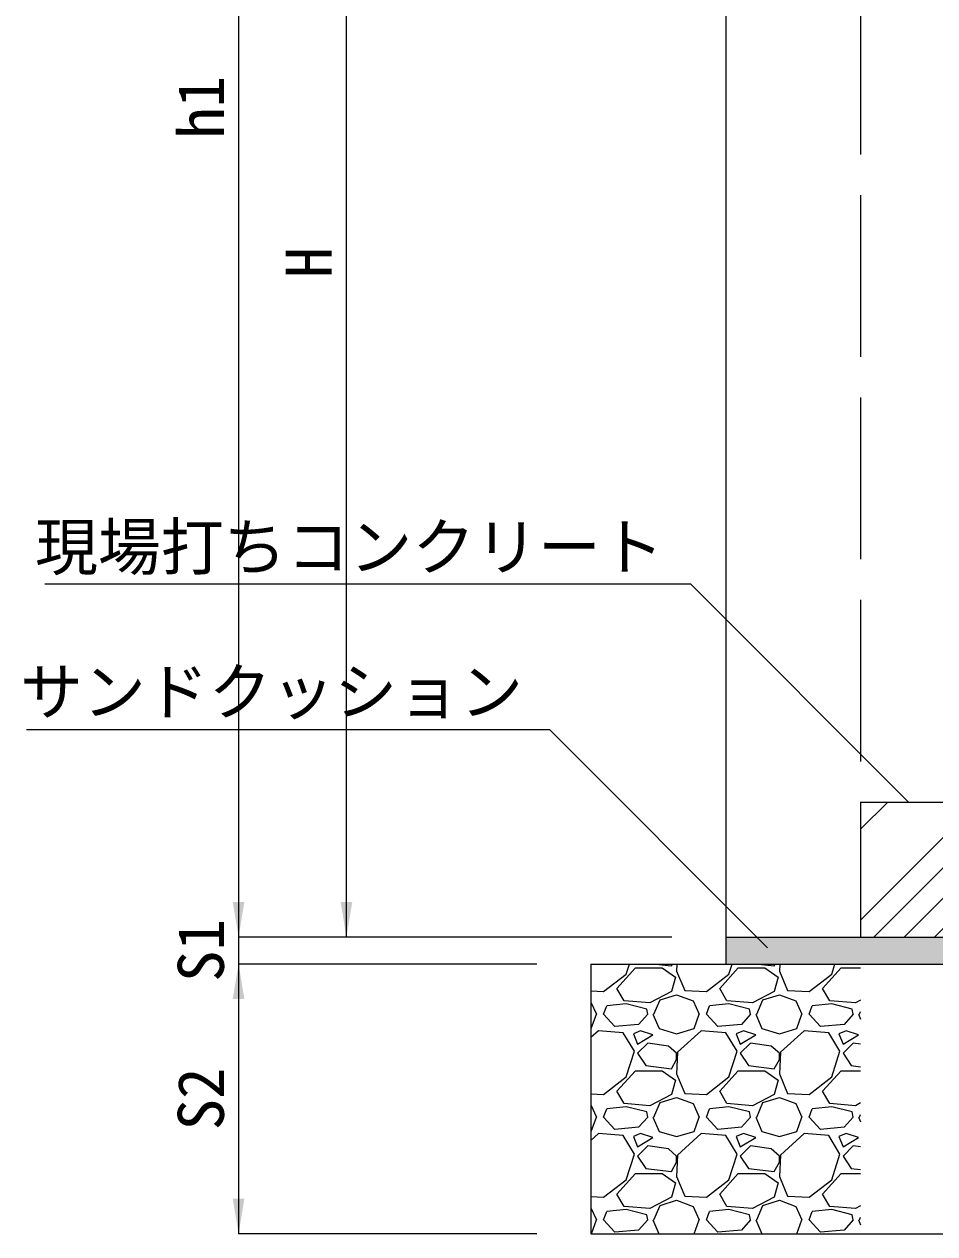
# Model space of a CAD drawing. Units: millimetres at full size, sheet at 1:20; details may follow other scales. Extents: x 77366 to 86266, y -8765 to 5947.
# Drawn here: x 78796 to 79471, y -5694 to -4797 of the extents above; entities that cross this region are included whole.
import ezdxf
from ezdxf.enums import TextEntityAlignment as Align

# ---------------------------------------------------------------- set-up
doc = ezdxf.new("R2010")
doc.units = ezdxf.units.MM
doc.header["$LTSCALE"] = 20
doc.linetypes.add('DASHED', pattern=[7.5, 6, -1.5])
for name, color, linetype, lineweight in [('ハッチング', 7, 'Continuous', 9), ('基礎', 7, 'Continuous', 5), ('寸法線', 7, 'Continuous', 13), ('引出線', 4, 'Continuous', 13), ('本体', 2, 'Continuous', 20)]:
    doc.layers.add(name, color=color, linetype=linetype, lineweight=lineweight)
doc.styles.add('ＭＳ ゴシック', font='')
doc.styles.get('ＭＳ ゴシック').set_extended_font_data('MS Gothic')

# ---------------------------------------------------------------- blocks, each defined once
blk = doc.blocks.new('filled_arrow')
at = {"color": 0, "linetype": 'Continuous', "lineweight": -2}
blk.add_solid([(7.5, 1.25), (0, 0), (7.5, -1.25)], dxfattribs=at)

msp = doc.modelspace()

# ---------------------------------------------------------------- hatches: boundary and pattern name
at = {"layer": 'ハッチング'}
h = msp.add_hatch(dxfattribs=at)
h.set_pattern_fill('USER', color=256, style=0, pattern_type=2)
h.set_pattern_definition([(45, (75, -8290), (-67.35192, 67.35192), []), (45, (97.45, -8290), (-67.35192, 67.35192), []), (45, (119.9, -8290), (-67.35192, 67.35192), []), (45, (142.35, -8290), (-67.35192, 67.35192), [])])
h.paths.add_polyline_path([(79415.8, -5373.53), (79415.8, -5473.53), (79715.8, -5473.53), (79715.8, -5373.53)])
msp.add_hatch(color=256, dxfattribs=at).paths.add_polyline_path([(79315.8, -5473.53), (79315.8, -5493.53), (79815.8, -5493.53), (79815.8, -5473.53)])

# ---------------------------------------------------------------- linework, layer by layer
at = {"layer": '基礎', "color": 3, "lineweight": 13}
for p, q in [((79315.8, -5473.53), (79315.8, -5493.53)), ((79215.8, -5493.53), (79915.8, -5493.53)), ((79215.8, -5493.53), (79215.8, -5693.53)), ((79215.8, -5693.53), (79915.8, -5693.53))]:
    msp.add_line(p, q, dxfattribs=at)
at = {"layer": '基礎'}
for p, q in [((79235.15, -5511.71), (79248.87, -5496.47)), ((79242.01, -5501.04), (79244.41, -5493.53)), ((79248.87, -5496.47), (79268.68, -5496.47)), ((79263.81, -5493.53), (79275.54, -5494.94)), ((79268.68, -5496.47), (79278.59, -5503.32)), ((79275.54, -5494.94), (79276.32, -5493.53)), ((79279.6, -5493.53), (79279.35, -5498.75)), ((79311.35, -5511.71), (79325.07, -5496.47)), ((79318.21, -5501.04), (79320.61, -5493.53)), ((79325.07, -5496.47), (79344.88, -5496.47)), ((79340.01, -5493.53), (79351.74, -5494.94)), ((79344.88, -5496.47), (79354.79, -5503.32)), ((79351.74, -5494.94), (79352.52, -5493.53)), ((79355.8, -5493.53), (79355.55, -5498.75)), ((79387.55, -5511.71), (79401.27, -5496.47)), ((79394.41, -5501.04), (79396.81, -5493.53)), ((79401.27, -5496.47), (79415.8, -5496.47)), ((79225.25, -5513.99), (79242.01, -5501.04)), ((79278.59, -5503.32), (79275.54, -5513.99)), ((79279.35, -5498.75), (79285.45, -5513.23)), ((79301.45, -5513.99), (79318.21, -5501.04)), ((79354.79, -5503.32), (79351.74, -5513.99)), ((79355.55, -5498.75), (79361.65, -5513.23)), ((79377.65, -5513.99), (79394.41, -5501.04)), ((79215.8, -5513.54), (79225.25, -5513.99)), ((79240.49, -5520.85), (79235.15, -5511.71)), ((79275.54, -5513.99), (79259.54, -5522.37)), ((79285.45, -5513.23), (79301.45, -5513.99)), ((79316.69, -5520.85), (79311.35, -5511.71)), ((79351.74, -5513.99), (79335.74, -5522.37)), ((79361.65, -5513.23), (79377.65, -5513.99)), ((79392.89, -5520.85), (79387.55, -5511.71)), ((79215.8, -5521.83), (79219.91, -5530.76)), ((79242.01, -5523.14), (79227.53, -5524.66)), ((79259.54, -5522.37), (79240.49, -5520.85)), ((79257.25, -5526.95), (79242.01, -5523.14)), ((79262.59, -5530.76), (79267.16, -5520.09)), ((79267.16, -5520.09), (79279.35, -5516.28)), ((79279.35, -5516.28), (79291.54, -5520.85)), ((79291.54, -5520.85), (79296.11, -5530.76)), ((79318.21, -5523.14), (79303.73, -5524.66)), ((79335.74, -5522.37), (79316.69, -5520.85)), ((79333.45, -5526.95), (79318.21, -5523.14)), ((79338.79, -5530.76), (79343.36, -5520.09)), ((79343.36, -5520.09), (79355.55, -5516.28)), ((79355.55, -5516.28), (79367.74, -5520.85)), ((79367.74, -5520.85), (79372.31, -5530.76)), ((79394.41, -5523.14), (79379.93, -5524.66)), ((79411.94, -5522.37), (79392.89, -5520.85)), ((79409.65, -5526.95), (79394.41, -5523.14)), ((79415.8, -5520.35), (79411.94, -5522.37)), ((79216.1, -5541.42), (79219.91, -5530.76)), ((79225.25, -5530.76), (79227.53, -5524.66)), ((79233.63, -5539.9), (79225.25, -5530.76)), ((79258.01, -5530.76), (79251.16, -5538.38)), ((79258.01, -5530.76), (79257.25, -5526.95)), ((79261.82, -5530.76), (79266.4, -5541.42)), ((79292.3, -5541.42), (79296.11, -5530.76)), ((79301.45, -5530.76), (79303.73, -5524.66)), ((79309.83, -5539.9), (79301.45, -5530.76)), ((79334.21, -5530.76), (79327.36, -5538.38)), ((79334.21, -5530.76), (79333.45, -5526.95)), ((79338.02, -5530.76), (79342.6, -5541.42)), ((79368.5, -5541.42), (79372.31, -5530.76)), ((79377.65, -5530.76), (79379.93, -5524.66)), ((79386.03, -5539.9), (79377.65, -5530.76)), ((79410.41, -5530.76), (79403.56, -5538.38)), ((79410.41, -5530.76), (79409.65, -5526.95)), ((79414.22, -5530.76), (79415.8, -5534.42)), ((79414.99, -5530.76), (79415.8, -5528.86)), ((79251.16, -5538.37), (79233.63, -5539.9)), ((79327.36, -5538.37), (79309.83, -5539.9)), ((79403.56, -5538.37), (79386.03, -5539.9)), ((79215.8, -5541.51), (79216.1, -5541.42)), ((79221.44, -5542.95), (79215.8, -5548.1)), ((79239.73, -5544.47), (79221.44, -5542.95)), ((79248.11, -5558.19), (79239.73, -5544.47)), ((79252.68, -5542.95), (79247.35, -5545.23)), ((79247.35, -5545.23), (79250.39, -5552.85)), ((79250.39, -5552.85), (79261.82, -5546)), ((79261.82, -5546), (79252.68, -5542.95)), ((79266.4, -5541.42), (79279.35, -5545.23)), ((79279.35, -5545.23), (79292.3, -5541.42)), ((79297.64, -5542.95), (79280.11, -5558.95)), ((79315.93, -5544.47), (79297.64, -5542.95)), ((79324.31, -5558.19), (79315.93, -5544.47)), ((79328.88, -5542.95), (79323.55, -5545.23)), ((79323.55, -5545.23), (79326.59, -5552.85)), ((79326.59, -5552.85), (79338.02, -5546)), ((79338.02, -5546), (79328.88, -5542.95)), ((79342.6, -5541.42), (79355.55, -5545.23)), ((79355.55, -5545.23), (79368.5, -5541.42)), ((79373.84, -5542.95), (79356.31, -5558.95)), ((79392.13, -5544.47), (79373.84, -5542.95)), ((79400.51, -5558.19), (79392.13, -5544.47)), ((79405.08, -5542.95), (79399.75, -5545.23)), ((79399.75, -5545.23), (79402.79, -5552.85)), ((79402.79, -5552.85), (79414.22, -5546)), ((79414.22, -5546), (79405.08, -5542.95)), ((79242.01, -5577.24), (79248.11, -5558.19)), ((79258.01, -5552.09), (79250.39, -5559.71)), ((79273.25, -5554.38), (79258.01, -5552.09)), ((79279.35, -5559.71), (79273.25, -5554.38)), ((79280.11, -5558.95), (79279.35, -5574.95)), ((79318.21, -5577.24), (79324.31, -5558.19)), ((79334.21, -5552.09), (79326.59, -5559.71)), ((79349.45, -5554.38), (79334.21, -5552.09)), ((79355.55, -5559.71), (79349.45, -5554.38)), ((79356.31, -5558.95), (79355.55, -5574.95)), ((79394.41, -5577.24), (79400.51, -5558.19)), ((79410.41, -5552.09), (79402.79, -5559.71)), ((79415.8, -5552.9), (79410.41, -5552.09)), ((79250.39, -5559.71), (79256.49, -5568.86)), ((79275.54, -5571.14), (79279.35, -5564.28)), ((79279.35, -5564.28), (79279.35, -5559.71)), ((79326.59, -5559.71), (79332.69, -5568.86)), ((79351.74, -5571.14), (79355.55, -5564.28)), ((79355.55, -5564.28), (79355.55, -5559.71)), ((79402.79, -5559.71), (79408.89, -5568.86)), ((79225.25, -5590.19), (79242.01, -5577.24)), ((79235.15, -5587.91), (79248.87, -5572.67)), ((79248.87, -5572.67), (79268.68, -5572.67)), ((79256.49, -5568.86), (79275.54, -5571.14)), ((79268.68, -5572.67), (79278.59, -5579.52)), ((79279.35, -5574.95), (79285.45, -5589.43)), ((79301.45, -5590.19), (79318.21, -5577.24)), ((79311.35, -5587.91), (79325.07, -5572.67)), ((79325.07, -5572.67), (79344.88, -5572.67)), ((79332.69, -5568.86), (79351.74, -5571.14)), ((79344.88, -5572.67), (79354.79, -5579.52)), ((79355.55, -5574.95), (79361.65, -5589.43)), ((79377.65, -5590.19), (79394.41, -5577.24)), ((79387.55, -5587.91), (79401.27, -5572.67)), ((79401.27, -5572.67), (79415.8, -5572.67)), ((79408.89, -5568.86), (79415.8, -5569.68)), ((79278.59, -5579.52), (79275.54, -5590.19)), ((79354.79, -5579.52), (79351.74, -5590.19)), ((79215.8, -5589.74), (79225.25, -5590.19)), ((79240.49, -5597.05), (79235.15, -5587.91)), ((79275.54, -5590.19), (79259.54, -5598.57)), ((79267.16, -5596.29), (79279.35, -5592.48)), ((79279.35, -5592.48), (79291.54, -5597.05)), ((79285.45, -5589.43), (79301.45, -5590.19)), ((79316.69, -5597.05), (79311.35, -5587.91)), ((79351.74, -5590.19), (79335.74, -5598.57)), ((79343.36, -5596.29), (79355.55, -5592.48)), ((79355.55, -5592.48), (79367.74, -5597.05)), ((79361.65, -5589.43), (79377.65, -5590.19)), ((79392.89, -5597.05), (79387.55, -5587.91)), ((79215.8, -5598.03), (79219.91, -5606.96)), ((79225.25, -5606.96), (79227.53, -5600.86)), ((79242.01, -5599.34), (79227.53, -5600.86)), ((79259.54, -5598.57), (79240.49, -5597.05)), ((79257.25, -5603.15), (79242.01, -5599.34)), ((79258.01, -5606.96), (79257.25, -5603.15)), ((79262.59, -5606.96), (79267.16, -5596.29)), ((79291.54, -5597.05), (79296.11, -5606.96)), ((79301.45, -5606.96), (79303.73, -5600.86)), ((79318.21, -5599.34), (79303.73, -5600.86)), ((79335.74, -5598.57), (79316.69, -5597.05)), ((79333.45, -5603.15), (79318.21, -5599.34)), ((79334.21, -5606.96), (79333.45, -5603.15)), ((79338.79, -5606.96), (79343.36, -5596.29)), ((79367.74, -5597.05), (79372.31, -5606.96)), ((79377.65, -5606.96), (79379.93, -5600.86)), ((79394.41, -5599.34), (79379.93, -5600.86)), ((79411.94, -5598.57), (79392.89, -5597.05)), ((79409.65, -5603.15), (79394.41, -5599.34)), ((79410.41, -5606.96), (79409.65, -5603.15)), ((79415.8, -5596.55), (79411.94, -5598.57)), ((79216.1, -5617.62), (79219.91, -5606.96)), ((79233.63, -5616.1), (79225.25, -5606.96)), ((79258.01, -5606.96), (79251.16, -5614.58)), ((79261.82, -5606.96), (79266.4, -5617.62)), ((79292.3, -5617.62), (79296.11, -5606.96)), ((79309.83, -5616.1), (79301.45, -5606.96)), ((79334.21, -5606.96), (79327.36, -5614.58)), ((79338.02, -5606.96), (79342.6, -5617.62)), ((79368.5, -5617.62), (79372.31, -5606.96)), ((79386.03, -5616.1), (79377.65, -5606.96)), ((79410.41, -5606.96), (79403.56, -5614.58)), ((79414.22, -5606.96), (79415.8, -5610.62)), ((79414.99, -5606.96), (79415.8, -5605.06)), ((79215.8, -5617.71), (79216.1, -5617.62)), ((79221.44, -5619.15), (79215.8, -5624.3)), ((79239.73, -5620.67), (79221.44, -5619.15)), ((79251.16, -5614.57), (79233.63, -5616.1)), ((79248.11, -5634.39), (79239.73, -5620.67)), ((79252.68, -5619.15), (79247.35, -5621.43)), ((79247.35, -5621.43), (79250.39, -5629.05)), ((79261.82, -5622.2), (79252.68, -5619.15)), ((79266.4, -5617.62), (79279.35, -5621.43)), ((79279.35, -5621.43), (79292.3, -5617.62)), ((79297.64, -5619.15), (79280.11, -5635.15)), ((79315.93, -5620.67), (79297.64, -5619.15)), ((79327.36, -5614.57), (79309.83, -5616.1)), ((79324.31, -5634.39), (79315.93, -5620.67)), ((79328.88, -5619.15), (79323.55, -5621.43)), ((79323.55, -5621.43), (79326.59, -5629.05)), ((79338.02, -5622.2), (79328.88, -5619.15)), ((79342.6, -5617.62), (79355.55, -5621.43)), ((79355.55, -5621.43), (79368.5, -5617.62)), ((79373.84, -5619.15), (79356.31, -5635.15)), ((79392.13, -5620.67), (79373.84, -5619.15)), ((79403.56, -5614.57), (79386.03, -5616.1)), ((79400.51, -5634.39), (79392.13, -5620.67)), ((79405.08, -5619.15), (79399.75, -5621.43)), ((79399.75, -5621.43), (79402.79, -5629.05)), ((79414.22, -5622.2), (79405.08, -5619.15)), ((79250.39, -5629.05), (79261.82, -5622.2)), ((79258.01, -5628.29), (79250.39, -5635.91)), ((79273.25, -5630.58), (79258.01, -5628.29)), ((79279.35, -5635.91), (79273.25, -5630.58)), ((79326.59, -5629.05), (79338.02, -5622.2)), ((79334.21, -5628.29), (79326.59, -5635.91)), ((79349.45, -5630.58), (79334.21, -5628.29)), ((79355.55, -5635.91), (79349.45, -5630.58)), ((79402.79, -5629.05), (79414.22, -5622.2)), ((79410.41, -5628.29), (79402.79, -5635.91)), ((79415.8, -5629.1), (79410.41, -5628.29)), ((79242.01, -5653.44), (79248.11, -5634.39)), ((79250.39, -5635.91), (79256.49, -5645.06)), ((79280.11, -5635.15), (79279.35, -5651.15)), ((79279.35, -5640.48), (79279.35, -5635.91)), ((79318.21, -5653.44), (79324.31, -5634.39)), ((79326.59, -5635.91), (79332.69, -5645.06)), ((79356.31, -5635.15), (79355.55, -5651.15)), ((79355.55, -5640.48), (79355.55, -5635.91)), ((79394.41, -5653.44), (79400.51, -5634.39)), ((79402.79, -5635.91), (79408.89, -5645.06)), ((79235.15, -5664.11), (79248.87, -5648.87)), ((79248.87, -5648.87), (79268.68, -5648.87)), ((79256.49, -5645.06), (79275.54, -5647.34)), ((79268.68, -5648.87), (79278.59, -5655.72)), ((79275.54, -5647.34), (79279.35, -5640.48)), ((79311.35, -5664.11), (79325.07, -5648.87)), ((79325.07, -5648.87), (79344.88, -5648.87)), ((79332.69, -5645.06), (79351.74, -5647.34)), ((79344.88, -5648.87), (79354.79, -5655.72)), ((79351.74, -5647.34), (79355.55, -5640.48)), ((79387.55, -5664.11), (79401.27, -5648.87)), ((79401.27, -5648.87), (79415.8, -5648.87)), ((79408.89, -5645.06), (79415.8, -5645.88)), ((79225.25, -5666.39), (79242.01, -5653.44)), ((79278.59, -5655.72), (79275.54, -5666.39)), ((79279.35, -5651.15), (79285.45, -5665.63)), ((79301.45, -5666.39), (79318.21, -5653.44)), ((79354.79, -5655.72), (79351.74, -5666.39)), ((79355.55, -5651.15), (79361.65, -5665.63)), ((79377.65, -5666.39), (79394.41, -5653.44)), ((79215.8, -5665.94), (79225.25, -5666.39)), ((79240.49, -5673.25), (79235.15, -5664.11)), ((79275.54, -5666.39), (79259.54, -5674.77)), ((79285.45, -5665.63), (79301.45, -5666.39)), ((79316.69, -5673.25), (79311.35, -5664.11)), ((79351.74, -5666.39), (79335.74, -5674.77)), ((79361.65, -5665.63), (79377.65, -5666.39)), ((79392.89, -5673.25), (79387.55, -5664.11)), ((79215.8, -5674.23), (79219.91, -5683.16)), ((79242.01, -5675.54), (79227.53, -5677.06)), ((79259.54, -5674.77), (79240.49, -5673.25)), ((79257.25, -5679.35), (79242.01, -5675.54)), ((79262.59, -5683.16), (79267.16, -5672.49)), ((79267.16, -5672.49), (79279.35, -5668.68)), ((79279.35, -5668.68), (79291.54, -5673.25)), ((79291.54, -5673.25), (79296.11, -5683.16)), ((79318.21, -5675.54), (79303.73, -5677.06)), ((79335.74, -5674.77), (79316.69, -5673.25)), ((79333.45, -5679.35), (79318.21, -5675.54)), ((79338.79, -5683.16), (79343.36, -5672.49)), ((79343.36, -5672.49), (79355.55, -5668.68)), ((79355.55, -5668.68), (79367.74, -5673.25)), ((79367.74, -5673.25), (79372.31, -5683.16)), ((79394.41, -5675.54), (79379.93, -5677.06)), ((79411.94, -5674.77), (79392.89, -5673.25)), ((79409.65, -5679.35), (79394.41, -5675.54)), ((79415.8, -5672.75), (79411.94, -5674.77)), ((79216.21, -5693.53), (79219.91, -5683.16)), ((79225.25, -5683.16), (79227.53, -5677.06)), ((79233.63, -5692.3), (79225.25, -5683.16)), ((79258.01, -5683.16), (79251.16, -5690.78)), ((79258.01, -5683.16), (79257.25, -5679.35)), ((79261.82, -5683.16), (79266.27, -5693.53)), ((79292.41, -5693.53), (79296.11, -5683.16)), ((79301.45, -5683.16), (79303.73, -5677.06)), ((79309.83, -5692.3), (79301.45, -5683.16)), ((79334.21, -5683.16), (79327.36, -5690.78)), ((79334.21, -5683.16), (79333.45, -5679.35)), ((79338.02, -5683.16), (79342.47, -5693.53)), ((79368.61, -5693.53), (79372.31, -5683.16)), ((79377.65, -5683.16), (79379.93, -5677.06)), ((79386.03, -5692.3), (79377.65, -5683.16)), ((79410.41, -5683.16), (79403.56, -5690.78)), ((79410.41, -5683.16), (79409.65, -5679.35)), ((79414.22, -5683.16), (79415.8, -5686.82)), ((79414.99, -5683.16), (79415.8, -5681.26)), ((79251.16, -5690.77), (79233.63, -5692.3)), ((79327.36, -5690.77), (79309.83, -5692.3)), ((79403.56, -5690.77), (79386.03, -5692.3))]:
    msp.add_line(p, q, dxfattribs=at)
at = {"layer": '寸法線', "lineweight": 9}
for p, q in [((78954.55, -4243.53), (78954.55, -5473.53)), ((79034.55, -5473.53), (79034.55, -4473.53)), ((78954.55, -5421.53), (78954.55, -5545.53)), ((79275.8, -5473.53), (78954.55, -5473.53)), ((79275.8, -5473.53), (78954.55, -5473.53)), ((79275.8, -5473.53), (79034.55, -5473.53)), ((79175.8, -5493.53), (78954.55, -5493.53)), ((78954.55, -5493.53), (78954.55, -5693.53)), ((79175.8, -5493.53), (78954.55, -5493.53)), ((79175.8, -5693.53), (78954.55, -5693.53))]:
    msp.add_line(p, q, dxfattribs=at)
at = {"layer": '引出線'}
for points in [[(79451.29, -5373.53), (79289.83, -5212.07), (78810.97, -5212.07)], [(79346.88, -5481.43), (79185.42, -5319.97), (78797.19, -5319.97)]]:
    msp.add_lwpolyline(points, dxfattribs=at)
at = {"layer": '本体'}
for p, q in [((79315.8, -4473.53), (79315.8, -5473.53)), ((79315.8, -5473.53), (79815.8, -5473.53))]:
    msp.add_line(p, q, dxfattribs=at)
at = {"layer": '本体', "linetype": 'DASHED', "lineweight": 15}
for p, q in [((79415.8, -4473.53), (79415.8, -5473.53)), ((79415.8, -5373.53), (79715.8, -5373.53))]:
    msp.add_line(p, q, dxfattribs=at)

# ---------------------------------------------------------------- block references
at = {"layer": '寸法線', "lineweight": 9, "xscale": 3.47, "yscale": 3.47}
for p, rotation in [((78954.55, -5473.53), 90), ((78954.55, -5473.53), 90), ((79034.55, -5473.53), 90), ((78954.55, -5493.53), 270), ((78954.55, -5493.53), 270), ((78954.55, -5693.53), 90)]:
    msp.add_blockref('filled_arrow', p, dxfattribs=dict(at, rotation=rotation))
at = {"layer": '引出線', "xscale": 0.133, "yscale": 0.133, "rotation": 135}
for p in [(79451.29, -5373.53), (79346.88, -5481.43)]:
    msp.add_blockref('filled_arrow', p, dxfattribs=at)

# ---------------------------------------------------------------- texts
at = {"layer": '寸法線', "style": 'ＭＳ ゴシック'}
for s, p in [('h1', (78926.55, -4858.53)), ('H', (79006.55, -4973.53)), ('S1', (78926.55, -5483.53)), ('S2', (78926.55, -5593.53))]:
    msp.add_text(s, height=34.18, rotation=90, dxfattribs=at).set_placement(p, align=Align.MIDDLE_CENTER)
at = {"layer": '引出線', "style": 'ＭＳ ゴシック'}
for s, p in [('現場打ちコンクリート', (79269.83, -5167.23)), ('サンドクッション', (79165.42, -5274.57))]:
    msp.add_text(s, height=34.18, dxfattribs=at).set_placement(p, align=Align.TOP_RIGHT)

doc.saveas('drawing.dxf')
